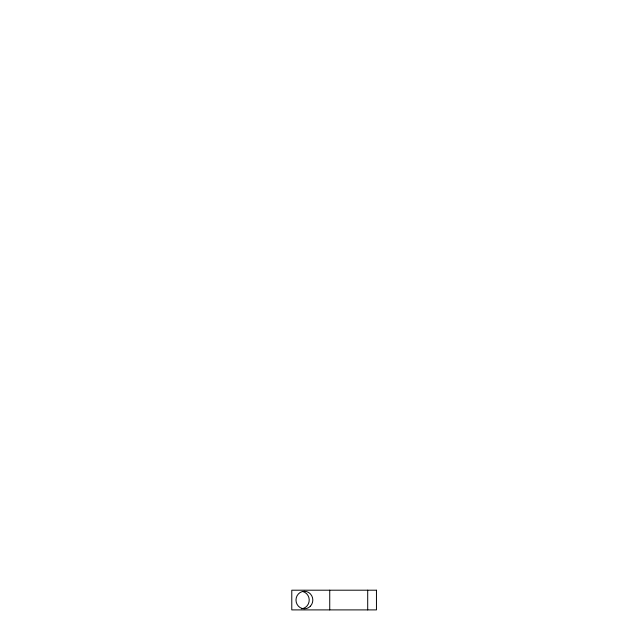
<?xml version="1.0" encoding="UTF-8"?>
<svg xmlns="http://www.w3.org/2000/svg" width="642" height="642" viewBox="0 0 642 642"><rect width="100%" height="100%" fill="white"/><g stroke="black" fill="none" stroke-linecap="round" stroke-linejoin="round"><path stroke-width="0.96" d="M367.705 590.199L367.705 609.9M329.739 590.199L329.739 609.9M302.968 591.595A8.755 8.418 -90 0 1 301.515 608.777M376.453 590.199L291.781 590.199L291.781 609.9L376.453 609.9L376.453 590.199M310.359 606.241A8.755 8.418 -90 0 0 306.587 591.595A8.755 8.418 -90 0 0 296.275 602.316A8.755 8.418 -90 0 0 310.359 606.241"/></g></svg>
